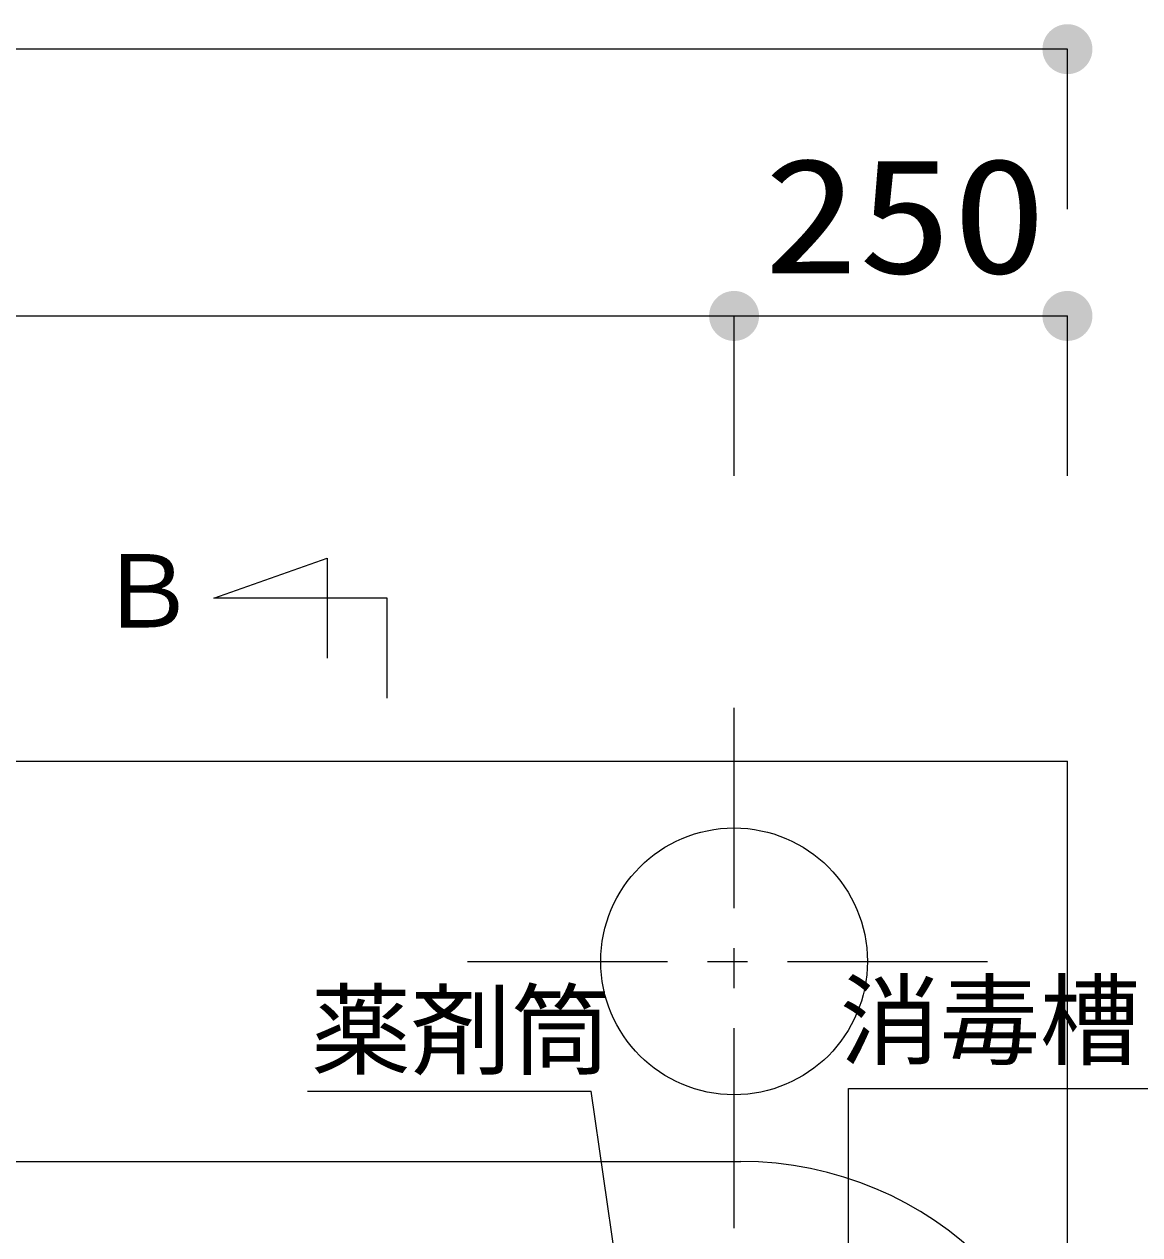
# Model space of a CAD drawing. Units: millimetres, scale not verified. Extents: x -8093 to 8093, y -5792 to 5792.
# Drawn here: x -5338 to -4501, y 1541 to 2448 of the extents above; entities that cross this region are included whole.
import ezdxf
from ezdxf.enums import TextEntityAlignment as Align

# ---------------------------------------------------------------- set-up
doc = ezdxf.new("R2010")
doc.units = ezdxf.units.MM
doc.header["$LTSCALE"] = 30
doc.linetypes.add('CHAIN1', pattern=[8, 5, -1, 1, -1])
for name, color, linetype, lineweight in [('0-1_00クル-フ-0躯体', 3, 'Continuous', 25), ('0-2_00クル-フ-1機器', 2, 'Continuous', 25), ('0-3_00クル-フ-6寸法', 132, 'Continuous', 25)]:
    doc.layers.add(name, color=color, linetype=linetype, lineweight=lineweight)
doc.styles.add('ＭＳ ゴシック', font='')
doc.styles.get('ＭＳ ゴシック').set_extended_font_data('MS Gothic')

msp = doc.modelspace()

# ---------------------------------------------------------------- linework, layer by layer
at = {"layer": '0-1_00クル-フ-0躯体', "color": 4}
for p, q in [((-5125.41, 1648.56), (-4912.62, 1648.56)), ((-4830.93, 1084.22), (-4912.62, 1648.56)), ((-4719.67, 1143.34), (-4719.67, 1650.52)), ((-4719.67, 1650.52), (-4479.99, 1650.52))]:
    msp.add_line(p, q, dxfattribs=at)
at = {"layer": '0-1_00クル-フ-0躯体'}
msp.add_line((-6180.4, 1595.87), (-4800.4, 1595.87), dxfattribs=at)
msp.add_lwpolyline([(-5065.47, 1943.07), (-5065.47, 2018.07), (-5195.47, 2018.07), (-5110.47, 2048.07), (-5110.47, 1973.07)], dxfattribs=at)
msp.add_arc((-4800.4, 1335.87), 260, 0, 90, dxfattribs=at)
at = {"layer": '0-2_00クル-フ-1機器', "linetype": 'CHAIN1'}
for p, q in [((-4805.4, 1545.86), (-4805.4, 1945.86)), ((-5005.4, 1745.87), (-4605.4, 1745.87))]:
    msp.add_line(p, q, dxfattribs=at)
at = {"layer": '0-2_00クル-フ-1機器'}
for p in [(-6425.4, 1895.87), (-4555.4, 1422.9)]:
    msp.add_line(p, (-4555.4, 1895.87), dxfattribs=at)
msp.add_circle((-4805.4, 1745.87), 100, dxfattribs=at)
at = {"layer": '0-3_00クル-フ-6寸法', "color": 4}
for p, q in [((-4555.4, 2429.76), (-6425.4, 2429.76)), ((-4555.4, 2309.76), (-4555.4, 2429.76)), ((-6175.4, 2229.76), (-4805.4, 2229.76)), ((-4805.4, 2109.76), (-4805.4, 2229.76)), ((-4805.4, 2109.76), (-4805.4, 2229.76)), ((-4805.4, 2229.76), (-4555.4, 2229.76)), ((-4555.4, 2109.76), (-4555.4, 2229.76))]:
    msp.add_line(p, q, dxfattribs=at)
at = {"layer": '0-3_00クル-フ-6寸法'}
for points in [[(-4555.4, 2429.76), (-4570.56, 2440.78), (-4569.06, 2442.6)], [(-4555.4, 2429.76), (-4569.06, 2442.6), (-4567.35, 2444.21)], [(-4555.4, 2429.76), (-4567.35, 2444.21), (-4565.44, 2445.59)], [(-4555.4, 2429.76), (-4565.44, 2445.59), (-4563.38, 2446.73)], [(-4555.4, 2429.76), (-4563.38, 2446.73), (-4561.19, 2447.6)], [(-4555.4, 2429.76), (-4561.19, 2447.6), (-4558.91, 2448.18)], [(-4555.4, 2429.76), (-4558.91, 2448.18), (-4556.57, 2448.48)], [(-4555.4, 2429.76), (-4556.57, 2448.48), (-4554.22, 2448.48)], [(-4555.4, 2429.76), (-4554.22, 2448.48), (-4551.88, 2448.18)], [(-4555.4, 2429.76), (-4551.88, 2448.18), (-4549.6, 2447.6)], [(-4555.4, 2429.76), (-4549.6, 2447.6), (-4547.41, 2446.73)], [(-4555.4, 2429.76), (-4547.41, 2446.73), (-4545.35, 2445.59)], [(-4555.4, 2429.76), (-4545.35, 2445.59), (-4543.44, 2444.21)], [(-4555.4, 2429.76), (-4543.44, 2444.21), (-4541.73, 2442.6)], [(-4555.4, 2429.76), (-4541.73, 2442.6), (-4540.23, 2440.78)], [(-4555.4, 2429.76), (-4574, 2432.11), (-4573.56, 2434.43)], [(-4555.4, 2429.76), (-4573.56, 2434.43), (-4572.83, 2436.67)], [(-4555.4, 2429.76), (-4572.83, 2436.67), (-4571.83, 2438.8)], [(-4555.4, 2429.76), (-4571.83, 2438.8), (-4570.56, 2440.78)], [(-4555.4, 2429.76), (-4540.23, 2440.78), (-4538.97, 2438.8)], [(-4555.4, 2429.76), (-4538.97, 2438.8), (-4537.96, 2436.67)], [(-4555.4, 2429.76), (-4537.96, 2436.67), (-4537.23, 2434.43)], [(-4555.4, 2429.76), (-4537.23, 2434.43), (-4536.79, 2432.11)], [(-4555.4, 2429.76), (-4574.15, 2429.76), (-4574, 2432.11)], [(-4555.4, 2429.76), (-4574, 2427.41), (-4574.15, 2429.76)], [(-4555.4, 2429.76), (-4573.56, 2425.1), (-4574, 2427.41)], [(-4555.4, 2429.76), (-4572.83, 2422.86), (-4573.56, 2425.1)], [(-4555.4, 2429.76), (-4571.83, 2420.73), (-4572.83, 2422.86)], [(-4555.4, 2429.76), (-4570.56, 2418.74), (-4571.83, 2420.73)], [(-4555.4, 2429.76), (-4569.06, 2416.93), (-4570.56, 2418.74)], [(-4555.4, 2429.76), (-4567.35, 2415.32), (-4569.06, 2416.93)], [(-4555.4, 2429.76), (-4565.44, 2413.93), (-4567.35, 2415.32)], [(-4555.4, 2429.76), (-4563.38, 2412.8), (-4565.44, 2413.93)], [(-4555.4, 2429.76), (-4561.19, 2411.93), (-4563.38, 2412.8)], [(-4555.4, 2429.76), (-4558.91, 2411.35), (-4561.19, 2411.93)], [(-4555.4, 2429.76), (-4556.57, 2411.05), (-4558.91, 2411.35)], [(-4555.4, 2429.76), (-4554.22, 2411.05), (-4556.57, 2411.05)], [(-4555.4, 2429.76), (-4536.79, 2432.11), (-4536.65, 2429.76)], [(-4555.4, 2429.76), (-4551.88, 2411.35), (-4554.22, 2411.05)], [(-4555.4, 2429.76), (-4549.6, 2411.93), (-4551.88, 2411.35)], [(-4555.4, 2429.76), (-4547.41, 2412.8), (-4549.6, 2411.93)], [(-4555.4, 2429.76), (-4545.35, 2413.93), (-4547.41, 2412.8)], [(-4555.4, 2429.76), (-4543.44, 2415.32), (-4545.35, 2413.93)], [(-4555.4, 2429.76), (-4541.73, 2416.93), (-4543.44, 2415.32)], [(-4555.4, 2429.76), (-4540.23, 2418.74), (-4541.73, 2416.93)], [(-4555.4, 2429.76), (-4538.97, 2420.73), (-4540.23, 2418.74)], [(-4555.4, 2429.76), (-4537.96, 2422.86), (-4538.97, 2420.73)], [(-4555.4, 2429.76), (-4537.23, 2425.1), (-4537.96, 2422.86)], [(-4555.4, 2429.76), (-4536.79, 2427.41), (-4537.23, 2425.1)], [(-4555.4, 2429.76), (-4536.65, 2429.76), (-4536.79, 2427.41)], [(-4805.4, 2229.76), (-4820.56, 2240.78), (-4819.06, 2242.6)], [(-4805.4, 2229.76), (-4820.56, 2240.78), (-4819.06, 2242.6)], [(-4805.4, 2229.76), (-4819.06, 2242.6), (-4817.35, 2244.21)], [(-4805.4, 2229.76), (-4819.06, 2242.6), (-4817.35, 2244.21)], [(-4805.4, 2229.76), (-4817.35, 2244.21), (-4815.44, 2245.59)], [(-4805.4, 2229.76), (-4817.35, 2244.21), (-4815.44, 2245.59)], [(-4805.4, 2229.76), (-4815.44, 2245.59), (-4813.38, 2246.73)], [(-4805.4, 2229.76), (-4815.44, 2245.59), (-4813.38, 2246.73)], [(-4805.4, 2229.76), (-4813.38, 2246.73), (-4811.19, 2247.6)], [(-4805.4, 2229.76), (-4813.38, 2246.73), (-4811.19, 2247.6)], [(-4805.4, 2229.76), (-4811.19, 2247.6), (-4808.91, 2248.18)], [(-4805.4, 2229.76), (-4811.19, 2247.6), (-4808.91, 2248.18)], [(-4805.4, 2229.76), (-4808.91, 2248.18), (-4806.57, 2248.48)], [(-4805.4, 2229.76), (-4808.91, 2248.18), (-4806.57, 2248.48)], [(-4805.4, 2229.76), (-4806.57, 2248.48), (-4804.22, 2248.48)], [(-4805.4, 2229.76), (-4806.57, 2248.48), (-4804.22, 2248.48)], [(-4805.4, 2229.76), (-4804.22, 2248.48), (-4801.88, 2248.18)], [(-4805.4, 2229.76), (-4804.22, 2248.48), (-4801.88, 2248.18)], [(-4805.4, 2229.76), (-4801.88, 2248.18), (-4799.6, 2247.6)], [(-4805.4, 2229.76), (-4801.88, 2248.18), (-4799.6, 2247.6)], [(-4805.4, 2229.76), (-4799.6, 2247.6), (-4797.41, 2246.73)], [(-4805.4, 2229.76), (-4799.6, 2247.6), (-4797.41, 2246.73)], [(-4805.4, 2229.76), (-4797.41, 2246.73), (-4795.35, 2245.59)], [(-4805.4, 2229.76), (-4797.41, 2246.73), (-4795.35, 2245.59)], [(-4805.4, 2229.76), (-4795.35, 2245.59), (-4793.44, 2244.21)], [(-4805.4, 2229.76), (-4795.35, 2245.59), (-4793.44, 2244.21)], [(-4805.4, 2229.76), (-4793.44, 2244.21), (-4791.73, 2242.6)], [(-4805.4, 2229.76), (-4793.44, 2244.21), (-4791.73, 2242.6)], [(-4805.4, 2229.76), (-4791.73, 2242.6), (-4790.23, 2240.78)], [(-4805.4, 2229.76), (-4791.73, 2242.6), (-4790.23, 2240.78)], [(-4555.4, 2229.76), (-4570.56, 2240.78), (-4569.06, 2242.6)], [(-4555.4, 2229.76), (-4569.06, 2242.6), (-4567.35, 2244.21)], [(-4555.4, 2229.76), (-4567.35, 2244.21), (-4565.44, 2245.59)], [(-4555.4, 2229.76), (-4565.44, 2245.59), (-4563.38, 2246.73)], [(-4555.4, 2229.76), (-4563.38, 2246.73), (-4561.19, 2247.6)], [(-4555.4, 2229.76), (-4561.19, 2247.6), (-4558.91, 2248.18)], [(-4555.4, 2229.76), (-4558.91, 2248.18), (-4556.57, 2248.48)], [(-4555.4, 2229.76), (-4556.57, 2248.48), (-4554.22, 2248.48)], [(-4555.4, 2229.76), (-4554.22, 2248.48), (-4551.88, 2248.18)], [(-4555.4, 2229.76), (-4551.88, 2248.18), (-4549.6, 2247.6)], [(-4555.4, 2229.76), (-4549.6, 2247.6), (-4547.41, 2246.73)], [(-4555.4, 2229.76), (-4547.41, 2246.73), (-4545.35, 2245.59)], [(-4555.4, 2229.76), (-4545.35, 2245.59), (-4543.44, 2244.21)], [(-4555.4, 2229.76), (-4543.44, 2244.21), (-4541.73, 2242.6)], [(-4555.4, 2229.76), (-4541.73, 2242.6), (-4540.23, 2240.78)], [(-4805.4, 2229.76), (-4824, 2232.11), (-4823.56, 2234.43)], [(-4805.4, 2229.76), (-4824, 2232.11), (-4823.56, 2234.43)], [(-4805.4, 2229.76), (-4823.56, 2234.43), (-4822.83, 2236.67)], [(-4805.4, 2229.76), (-4823.56, 2234.43), (-4822.83, 2236.67)], [(-4805.4, 2229.76), (-4822.83, 2236.67), (-4821.83, 2238.8)], [(-4805.4, 2229.76), (-4822.83, 2236.67), (-4821.83, 2238.8)], [(-4805.4, 2229.76), (-4821.83, 2238.8), (-4820.56, 2240.78)], [(-4805.4, 2229.76), (-4821.83, 2238.8), (-4820.56, 2240.78)], [(-4805.4, 2229.76), (-4790.23, 2240.78), (-4788.97, 2238.8)], [(-4805.4, 2229.76), (-4790.23, 2240.78), (-4788.97, 2238.8)], [(-4805.4, 2229.76), (-4788.97, 2238.8), (-4787.96, 2236.67)], [(-4805.4, 2229.76), (-4788.97, 2238.8), (-4787.96, 2236.67)], [(-4805.4, 2229.76), (-4787.96, 2236.67), (-4787.23, 2234.43)], [(-4805.4, 2229.76), (-4787.96, 2236.67), (-4787.23, 2234.43)], [(-4805.4, 2229.76), (-4787.23, 2234.43), (-4786.79, 2232.11)], [(-4805.4, 2229.76), (-4787.23, 2234.43), (-4786.79, 2232.11)], [(-4555.4, 2229.76), (-4574, 2232.11), (-4573.56, 2234.43)], [(-4555.4, 2229.76), (-4573.56, 2234.43), (-4572.83, 2236.67)], [(-4555.4, 2229.76), (-4572.83, 2236.67), (-4571.83, 2238.8)], [(-4555.4, 2229.76), (-4571.83, 2238.8), (-4570.56, 2240.78)], [(-4555.4, 2229.76), (-4540.23, 2240.78), (-4538.97, 2238.8)], [(-4555.4, 2229.76), (-4538.97, 2238.8), (-4537.96, 2236.67)], [(-4555.4, 2229.76), (-4537.96, 2236.67), (-4537.23, 2234.43)], [(-4555.4, 2229.76), (-4537.23, 2234.43), (-4536.79, 2232.11)], [(-4805.4, 2229.76), (-4824.15, 2229.76), (-4824, 2232.11)], [(-4805.4, 2229.76), (-4824.15, 2229.76), (-4824, 2232.11)], [(-4805.4, 2229.76), (-4824, 2227.41), (-4824.15, 2229.76)], [(-4805.4, 2229.76), (-4824, 2227.41), (-4824.15, 2229.76)], [(-4805.4, 2229.76), (-4823.56, 2225.1), (-4824, 2227.41)], [(-4805.4, 2229.76), (-4823.56, 2225.1), (-4824, 2227.41)], [(-4805.4, 2229.76), (-4822.83, 2222.86), (-4823.56, 2225.1)], [(-4805.4, 2229.76), (-4822.83, 2222.86), (-4823.56, 2225.1)], [(-4805.4, 2229.76), (-4821.83, 2220.73), (-4822.83, 2222.86)], [(-4805.4, 2229.76), (-4821.83, 2220.73), (-4822.83, 2222.86)], [(-4805.4, 2229.76), (-4820.56, 2218.74), (-4821.83, 2220.73)], [(-4805.4, 2229.76), (-4820.56, 2218.74), (-4821.83, 2220.73)], [(-4805.4, 2229.76), (-4819.06, 2216.93), (-4820.56, 2218.74)], [(-4805.4, 2229.76), (-4819.06, 2216.93), (-4820.56, 2218.74)], [(-4805.4, 2229.76), (-4817.35, 2215.32), (-4819.06, 2216.93)], [(-4805.4, 2229.76), (-4817.35, 2215.32), (-4819.06, 2216.93)], [(-4805.4, 2229.76), (-4815.44, 2213.93), (-4817.35, 2215.32)], [(-4805.4, 2229.76), (-4815.44, 2213.93), (-4817.35, 2215.32)], [(-4805.4, 2229.76), (-4813.38, 2212.8), (-4815.44, 2213.93)], [(-4805.4, 2229.76), (-4813.38, 2212.8), (-4815.44, 2213.93)], [(-4805.4, 2229.76), (-4811.19, 2211.93), (-4813.38, 2212.8)], [(-4805.4, 2229.76), (-4811.19, 2211.93), (-4813.38, 2212.8)], [(-4805.4, 2229.76), (-4808.91, 2211.35), (-4811.19, 2211.93)], [(-4805.4, 2229.76), (-4808.91, 2211.35), (-4811.19, 2211.93)], [(-4805.4, 2229.76), (-4806.57, 2211.05), (-4808.91, 2211.35)], [(-4805.4, 2229.76), (-4806.57, 2211.05), (-4808.91, 2211.35)], [(-4805.4, 2229.76), (-4804.22, 2211.05), (-4806.57, 2211.05)], [(-4805.4, 2229.76), (-4804.22, 2211.05), (-4806.57, 2211.05)], [(-4805.4, 2229.76), (-4786.79, 2232.11), (-4786.65, 2229.76)], [(-4805.4, 2229.76), (-4786.79, 2232.11), (-4786.65, 2229.76)], [(-4805.4, 2229.76), (-4801.88, 2211.35), (-4804.22, 2211.05)], [(-4805.4, 2229.76), (-4799.6, 2211.93), (-4801.88, 2211.35)], [(-4805.4, 2229.76), (-4797.41, 2212.8), (-4799.6, 2211.93)], [(-4805.4, 2229.76), (-4795.35, 2213.93), (-4797.41, 2212.8)], [(-4805.4, 2229.76), (-4793.44, 2215.32), (-4795.35, 2213.93)], [(-4805.4, 2229.76), (-4791.73, 2216.93), (-4793.44, 2215.32)], [(-4805.4, 2229.76), (-4790.23, 2218.74), (-4791.73, 2216.93)], [(-4805.4, 2229.76), (-4788.97, 2220.73), (-4790.23, 2218.74)], [(-4805.4, 2229.76), (-4787.96, 2222.86), (-4788.97, 2220.73)], [(-4805.4, 2229.76), (-4787.23, 2225.1), (-4787.96, 2222.86)], [(-4805.4, 2229.76), (-4786.79, 2227.41), (-4787.23, 2225.1)], [(-4805.4, 2229.76), (-4786.65, 2229.76), (-4786.79, 2227.41)], [(-4805.4, 2229.76), (-4801.88, 2211.35), (-4804.22, 2211.05)], [(-4805.4, 2229.76), (-4799.6, 2211.93), (-4801.88, 2211.35)], [(-4805.4, 2229.76), (-4797.41, 2212.8), (-4799.6, 2211.93)], [(-4805.4, 2229.76), (-4795.35, 2213.93), (-4797.41, 2212.8)], [(-4805.4, 2229.76), (-4793.44, 2215.32), (-4795.35, 2213.93)], [(-4805.4, 2229.76), (-4791.73, 2216.93), (-4793.44, 2215.32)], [(-4805.4, 2229.76), (-4790.23, 2218.74), (-4791.73, 2216.93)], [(-4805.4, 2229.76), (-4788.97, 2220.73), (-4790.23, 2218.74)], [(-4805.4, 2229.76), (-4787.96, 2222.86), (-4788.97, 2220.73)], [(-4805.4, 2229.76), (-4787.23, 2225.1), (-4787.96, 2222.86)], [(-4805.4, 2229.76), (-4786.79, 2227.41), (-4787.23, 2225.1)], [(-4805.4, 2229.76), (-4786.65, 2229.76), (-4786.79, 2227.41)], [(-4555.4, 2229.76), (-4574.15, 2229.76), (-4574, 2232.11)], [(-4555.4, 2229.76), (-4574, 2227.41), (-4574.15, 2229.76)], [(-4555.4, 2229.76), (-4573.56, 2225.1), (-4574, 2227.41)], [(-4555.4, 2229.76), (-4572.83, 2222.86), (-4573.56, 2225.1)], [(-4555.4, 2229.76), (-4571.83, 2220.73), (-4572.83, 2222.86)], [(-4555.4, 2229.76), (-4570.56, 2218.74), (-4571.83, 2220.73)], [(-4555.4, 2229.76), (-4569.06, 2216.93), (-4570.56, 2218.74)], [(-4555.4, 2229.76), (-4567.35, 2215.32), (-4569.06, 2216.93)], [(-4555.4, 2229.76), (-4565.44, 2213.93), (-4567.35, 2215.32)], [(-4555.4, 2229.76), (-4563.38, 2212.8), (-4565.44, 2213.93)], [(-4555.4, 2229.76), (-4561.19, 2211.93), (-4563.38, 2212.8)], [(-4555.4, 2229.76), (-4558.91, 2211.35), (-4561.19, 2211.93)], [(-4555.4, 2229.76), (-4556.57, 2211.05), (-4558.91, 2211.35)], [(-4555.4, 2229.76), (-4554.22, 2211.05), (-4556.57, 2211.05)], [(-4555.4, 2229.76), (-4536.79, 2232.11), (-4536.65, 2229.76)], [(-4555.4, 2229.76), (-4551.88, 2211.35), (-4554.22, 2211.05)], [(-4555.4, 2229.76), (-4549.6, 2211.93), (-4551.88, 2211.35)], [(-4555.4, 2229.76), (-4547.41, 2212.8), (-4549.6, 2211.93)], [(-4555.4, 2229.76), (-4545.35, 2213.93), (-4547.41, 2212.8)], [(-4555.4, 2229.76), (-4543.44, 2215.32), (-4545.35, 2213.93)], [(-4555.4, 2229.76), (-4541.73, 2216.93), (-4543.44, 2215.32)], [(-4555.4, 2229.76), (-4540.23, 2218.74), (-4541.73, 2216.93)], [(-4555.4, 2229.76), (-4538.97, 2220.73), (-4540.23, 2218.74)], [(-4555.4, 2229.76), (-4537.96, 2222.86), (-4538.97, 2220.73)], [(-4555.4, 2229.76), (-4537.23, 2225.1), (-4537.96, 2222.86)], [(-4555.4, 2229.76), (-4536.79, 2227.41), (-4537.23, 2225.1)], [(-4555.4, 2229.76), (-4536.65, 2229.76), (-4536.79, 2227.41)]]:
    msp.add_solid(points, dxfattribs=at)

# ---------------------------------------------------------------- texts
at = {"layer": '0-1_00クル-フ-0躯体', "color": 4, "style": 'ＭＳ ゴシック'}
for s, p in [('Ｂ', (-5283.18, 1979.65)), ('消毒槽', (-4726.1, 1657.61)), ('薬剤筒', (-5122.7, 1650.32))]:
    msp.add_text(s, height=54.99, dxfattribs=at).set_placement(p, align=Align.BOTTOM_LEFT)
at = {"layer": '0-3_00クル-フ-6寸法', "color": 3, "style": 'ＭＳ ゴシック', "width": 1.2}
msp.add_text('250', height=86.66, dxfattribs=at).set_placement((-4783.25, 2235.61), align=Align.BOTTOM_LEFT)

doc.saveas('drawing.dxf')
